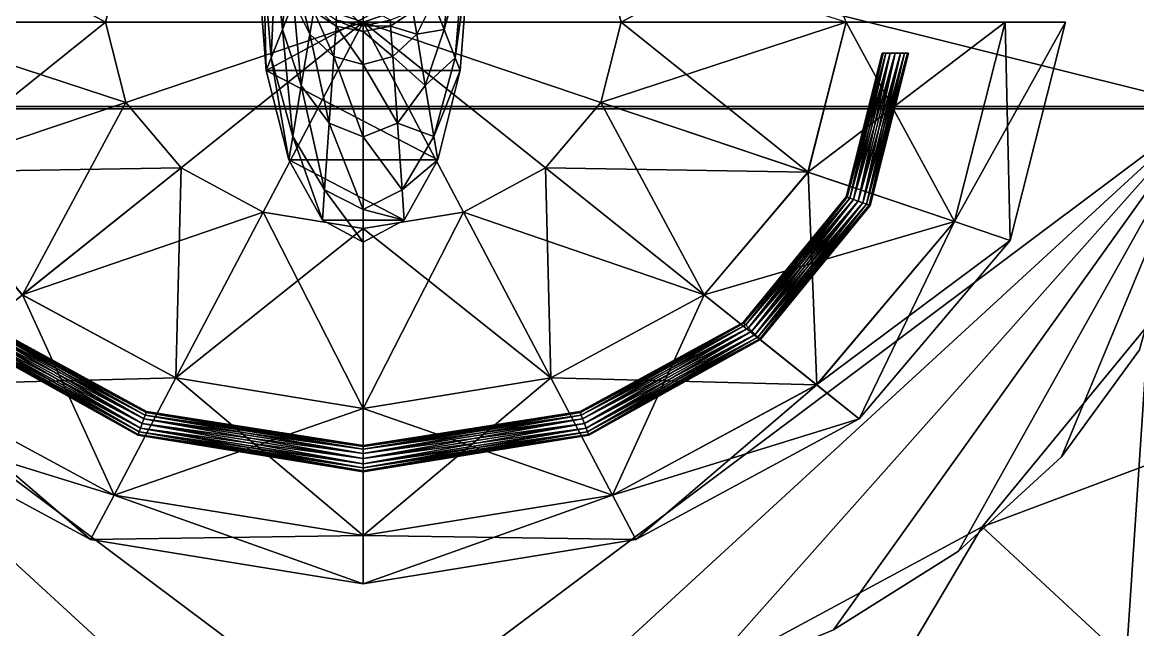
# Model space of a CAD drawing. Header units: metres. Extents: x -1.08 to 1.08, y -0.87 to 1.76.
# Drawn here: x -0.243 to 0.551, y -0.433 to 0 of the extents above; entities that cross this region are included whole.
import ezdxf

# ---------------------------------------------------------------- set-up
doc = ezdxf.new("R2010")
doc.units = ezdxf.units.M

msp = doc.modelspace()

# ---------------------------------------------------------------- linework, layer by layer
at = {"layer": 'Banana 1'}
for points in [[(-0.06908, -0.03432, -0.1973), (-0.07109, 0.04333, -0.21019), (-0.075, 0.04333, -0.1973)], [(-0.06908, -0.03432, -0.1973), (-0.075, 0.04333, -0.1973), (0.075, 0.04333, -0.1973)], [(-0.06908, -0.03432, -0.1973), (-0.06548, -0.02522, -0.21019), (-0.07109, 0.04333, -0.21019)], [(-0.06548, -0.02522, -0.21019), (-0.0625, 0.04333, -0.24417), (-0.07109, 0.04333, -0.21019)], [(0.075, 0.04333, -0.1973), (0.06908, -0.03432, -0.1973), (-0.06908, -0.03432, -0.1973)], [(-0.06548, -0.02522, -0.21019), (-0.05757, -0.0052, -0.24417), (-0.0625, 0.04333, -0.24417)], [(-0.05757, -0.0052, -0.24417), (-0.05391, 0.04333, -0.29222), (-0.0625, 0.04333, -0.24417)], [(-0.05757, -0.0052, -0.24417), (-0.04965, 0.01482, -0.29222), (-0.05391, 0.04333, -0.29222)], [(0.0625, 0.04333, -0.24417), (0.04965, 0.01482, -0.29222), (0.05757, -0.0052, -0.24417)], [(0.07109, 0.04333, -0.21019), (0.05757, -0.0052, -0.24417), (0.06548, -0.02522, -0.21019)], [(0.07109, 0.04333, -0.21019), (0.0625, 0.04333, -0.24417), (0.05757, -0.0052, -0.24417)], [(0.075, 0.04333, -0.1973), (0.06548, -0.02522, -0.21019), (0.06908, -0.03432, -0.1973)], [(0.075, 0.04333, -0.1973), (0.07109, 0.04333, -0.21019), (0.06548, -0.02522, -0.21019)], [(-0.03807, -0.00853, -0.29222), (-0.04605, 0.02392, -0.3473), (-0.04965, 0.01482, -0.29222)], [(-0.03807, -0.00853, -0.29222), (-0.03531, 0.00802, -0.3473), (-0.04605, 0.02392, -0.3473)], [(-0.04414, -0.04495, -0.24417), (-0.04965, 0.01482, -0.29222), (-0.05757, -0.0052, -0.24417)], [(-0.04414, -0.04495, -0.24417), (-0.03807, -0.00853, -0.29222), (-0.04965, 0.01482, -0.29222)], [(-0.02093, -0.02431, -0.29222), (-0.03531, 0.00802, -0.3473), (-0.03807, -0.00853, -0.29222)], [(-0.01941, -0.00272, -0.3473), (-0.03531, 0.01192, -0.38884), (-0.03531, 0.00802, -0.3473)], [(-0.01941, -0.00272, -0.3473), (-0.01941, 0.00142, -0.39055), (-0.03531, 0.01192, -0.38884)], [(-0.02093, -0.02431, -0.29222), (-0.01941, -0.00272, -0.3473), (-0.03531, 0.00802, -0.3473)], [(0, -0.00243, -0.39118), (-0.01941, 0.01571, -0.43446), (-0.01941, 0.00142, -0.39055)], [(0, -0.00243, -0.39118), (0, 0.0121, -0.43587), (-0.01941, 0.01571, -0.43446)], [(0.01941, 0.00142, -0.39055), (0, 0.0121, -0.43587), (0, -0.00243, -0.39118)], [(0.03807, -0.00853, -0.29222), (0.03531, 0.00802, -0.3473), (0.01941, -0.00272, -0.3473)], [(0.03531, 0.00802, -0.3473), (0.01941, 0.00142, -0.39055), (0.01941, -0.00272, -0.3473)], [(0.04965, 0.01482, -0.29222), (0.03531, 0.00802, -0.3473), (0.03807, -0.00853, -0.29222)], [(0.05757, -0.0052, -0.24417), (0.04965, 0.01482, -0.29222), (0.03807, -0.00853, -0.29222)], [(0, -0.00667, -0.3473), (-0.01941, 0.00142, -0.39055), (-0.01941, -0.00272, -0.3473)], [(0, -0.00667, -0.3473), (0, -0.00243, -0.39118), (-0.01941, 0.00142, -0.39055)], [(0.01941, -0.00272, -0.3473), (0.01941, 0.00142, -0.39055), (0, -0.00243, -0.39118)], [(-0.05021, -0.08136, -0.21019), (-0.05757, -0.0052, -0.24417), (-0.06548, -0.02522, -0.21019)], [(-0.05021, -0.08136, -0.21019), (-0.04414, -0.04495, -0.24417), (-0.05757, -0.0052, -0.24417)], [(0, -0.0301, -0.29222), (-0.01941, -0.00272, -0.3473), (-0.02093, -0.02431, -0.29222)], [(0, -0.0301, -0.29222), (0, -0.00667, -0.3473), (-0.01941, -0.00272, -0.3473)], [(0.01941, -0.00272, -0.3473), (0, -0.00243, -0.39118), (0, -0.00667, -0.3473)], [(0.02093, -0.02431, -0.29222), (0.01941, -0.00272, -0.3473), (0, -0.00667, -0.3473)], [(0.02093, -0.02431, -0.29222), (0, -0.00667, -0.3473), (0, -0.0301, -0.29222)], [(0.03807, -0.00853, -0.29222), (0.01941, -0.00272, -0.3473), (0.02093, -0.02431, -0.29222)], [(0.05757, -0.0052, -0.24417), (0.03807, -0.00853, -0.29222), (0.04414, -0.04495, -0.24417)], [(0.06548, -0.02522, -0.21019), (0.05757, -0.0052, -0.24417), (0.04414, -0.04495, -0.24417)], [(-0.02427, -0.0718, -0.24417), (-0.03807, -0.00853, -0.29222), (-0.04414, -0.04495, -0.24417)], [(-0.02427, -0.0718, -0.24417), (-0.02093, -0.02431, -0.29222), (-0.03807, -0.00853, -0.29222)], [(0.04414, -0.04495, -0.24417), (0.03807, -0.00853, -0.29222), (0.02093, -0.02431, -0.29222)], [(-0.05297, -0.09792, -0.1973), (-0.06548, -0.02522, -0.21019), (-0.06908, -0.03432, -0.1973)], [(-0.05297, -0.09792, -0.1973), (-0.05021, -0.08136, -0.21019), (-0.06548, -0.02522, -0.21019)], [(0, -0.08167, -0.24417), (-0.02093, -0.02431, -0.29222), (-0.02427, -0.0718, -0.24417)], [(0, -0.08167, -0.24417), (0, -0.0301, -0.29222), (-0.02093, -0.02431, -0.29222)], [(0.02427, -0.0718, -0.24417), (0.02093, -0.02431, -0.29222), (0, -0.0301, -0.29222)], [(0.02427, -0.0718, -0.24417), (0, -0.0301, -0.29222), (0, -0.08167, -0.24417)], [(0.04414, -0.04495, -0.24417), (0.02093, -0.02431, -0.29222), (0.02427, -0.0718, -0.24417)], [(0.06548, -0.02522, -0.21019), (0.04414, -0.04495, -0.24417), (0.05021, -0.08136, -0.21019)], [(0.06908, -0.03432, -0.1973), (0.06548, -0.02522, -0.21019), (0.05021, -0.08136, -0.21019)], [(0.06908, -0.03432, -0.1973), (0.05297, -0.09792, -0.1973), (-0.06908, -0.03432, -0.1973)], [(-0.05297, -0.09792, -0.1973), (-0.06908, -0.03432, -0.1973), (0.05297, -0.09792, -0.1973)], [(0.06908, -0.03432, -0.1973), (0.05021, -0.08136, -0.21019), (0.05297, -0.09792, -0.1973)], [(-0.0276, -0.1193, -0.21019), (-0.04414, -0.04495, -0.24417), (-0.05021, -0.08136, -0.21019)], [(-0.0276, -0.1193, -0.21019), (-0.02427, -0.0718, -0.24417), (-0.04414, -0.04495, -0.24417)], [(0.05021, -0.08136, -0.21019), (0.04414, -0.04495, -0.24417), (0.02427, -0.0718, -0.24417)], [(0, -0.13323, -0.21019), (-0.02427, -0.0718, -0.24417), (-0.0276, -0.1193, -0.21019)], [(0, -0.13323, -0.21019), (0, -0.08167, -0.24417), (-0.02427, -0.0718, -0.24417)], [(0.0276, -0.1193, -0.21019), (0.02427, -0.0718, -0.24417), (0, -0.08167, -0.24417)], [(0.05021, -0.08136, -0.21019), (0.02427, -0.0718, -0.24417), (0.0276, -0.1193, -0.21019)], [(-0.02912, -0.14089, -0.1973), (-0.05021, -0.08136, -0.21019), (-0.05297, -0.09792, -0.1973)], [(-0.02912, -0.14089, -0.1973), (-0.0276, -0.1193, -0.21019), (-0.05021, -0.08136, -0.21019)], [(0.0276, -0.1193, -0.21019), (0, -0.08167, -0.24417), (0, -0.13323, -0.21019)], [(0.05297, -0.09792, -0.1973), (0.05021, -0.08136, -0.21019), (0.0276, -0.1193, -0.21019)], [(0.05297, -0.09792, -0.1973), (0.02912, -0.14089, -0.1973), (-0.05297, -0.09792, -0.1973)], [(-0.05297, -0.09792, -0.1973), (0.02912, -0.14089, -0.1973), (-0.02912, -0.14089, -0.1973)], [(0.05297, -0.09792, -0.1973), (0.0276, -0.1193, -0.21019), (0.02912, -0.14089, -0.1973)], [(0, -0.15667, -0.1973), (-0.0276, -0.1193, -0.21019), (-0.02912, -0.14089, -0.1973)], [(0, -0.15667, -0.1973), (0, -0.13323, -0.21019), (-0.0276, -0.1193, -0.21019)], [(0.02912, -0.14089, -0.1973), (0.0276, -0.1193, -0.21019), (0, -0.13323, -0.21019)], [(0.02912, -0.14089, -0.1973), (0, -0.13323, -0.21019), (0, -0.15667, -0.1973)], [(-0.02912, -0.14089, -0.1973), (0.02912, -0.14089, -0.1973), (0, -0.15667, -0.1973)]]:
    msp.add_3dface(points, dxfattribs=at)
at = {"layer": 'Body'}
for points in [[(0.54312, -0.45428, -0.19211), (0.55898, -0.21523, -0.2), (0.44063, -0.35937, -0.2)], [(0.44063, -0.35937, 0), (0.55898, -0.21523, 0), (0.69828, -0.26285, -0.00789)], [(0.44063, -0.35937, -0.05234), (0.55898, -0.21523, 0), (0.44063, -0.35937, 0)], [(0.44063, -0.35937, -0.05234), (0.55898, -0.21523, -0.05234), (0.55898, -0.21523, 0)], [(0.44063, -0.35937, -0.1), (0.55898, -0.21523, -0.05234), (0.44063, -0.35937, -0.05234)], [(0.44063, -0.35937, -0.1), (0.55898, -0.21523, -0.1), (0.55898, -0.21523, -0.05234)], [(0.44063, -0.35937, -0.14766), (0.55898, -0.21523, -0.1), (0.44063, -0.35937, -0.1)], [(0.44063, -0.35937, -0.14766), (0.55898, -0.21523, -0.14766), (0.55898, -0.21523, -0.1)], [(0.44063, -0.35937, -0.2), (0.55898, -0.21523, -0.14766), (0.44063, -0.35937, -0.14766)], [(0.44063, -0.35937, -0.2), (0.55898, -0.21523, -0.2), (0.55898, -0.21523, -0.14766)], [(0.54312, -0.45428, -0.19211), (0.69828, -0.26285, -0.19211), (0.55898, -0.21523, -0.2)], [(0.44063, -0.35937, 0), (0.69828, -0.26285, -0.00789), (0.54312, -0.45428, -0.00789)], [(0.62047, -0.53248, -0.17063), (0.69828, -0.26285, -0.19211), (0.54312, -0.45428, -0.19211)], [(0.54312, -0.45428, -0.00789), (0.69828, -0.26285, -0.00789), (0.80494, -0.30238, -0.02938)], [(0.54312, -0.45428, -0.00789), (0.80494, -0.30238, -0.02938), (0.62047, -0.53248, -0.02938)], [(0.3028, -0.59247, -0.19211), (0.44063, -0.35937, -0.2), (0.25195, -0.46133, -0.2)], [(0.25195, -0.46133, 0), (0.44063, -0.35937, 0), (0.54312, -0.45428, -0.00789)], [(0.25195, -0.46133, -0.05234), (0.44063, -0.35937, 0), (0.25195, -0.46133, 0)], [(0.25195, -0.46133, -0.05234), (0.44063, -0.35937, -0.05234), (0.44063, -0.35937, 0)], [(0.25195, -0.46133, -0.1), (0.44063, -0.35937, -0.05234), (0.25195, -0.46133, -0.05234)], [(0.25195, -0.46133, -0.1), (0.44063, -0.35937, -0.1), (0.44063, -0.35937, -0.05234)], [(0.25195, -0.46133, -0.14766), (0.44063, -0.35937, -0.1), (0.25195, -0.46133, -0.1)], [(0.25195, -0.46133, -0.14766), (0.44063, -0.35937, -0.14766), (0.44063, -0.35937, -0.1)], [(0.25195, -0.46133, -0.2), (0.44063, -0.35937, -0.14766), (0.25195, -0.46133, -0.14766)], [(0.25195, -0.46133, -0.2), (0.44063, -0.35937, -0.2), (0.44063, -0.35937, -0.14766)], [(0.3028, -0.59247, -0.19211), (0.54312, -0.45428, -0.19211), (0.44063, -0.35937, -0.2)]]:
    msp.add_3dface(points, dxfattribs=at)
at = {"layer": 'Cube'}
for points in [[(-0.6, 0.24, 0), (0.6, -0.06, 0), (-0.6, -0.06, 0)], [(-0.6, 0.24, 0), (0.6, 0.24, 0), (0.6, -0.06, 0)], [(-0.6, -0.06, -0.2), (0.6, 0.24, -0.2), (-0.6, 0.24, -0.2)], [(-0.6, -0.06, -0.2), (0.6, -0.06, -0.2), (0.6, 0.24, -0.2)], [(-0.6, -0.06, -0.2), (0.6, -0.06, 0), (0.6, -0.06, -0.2)], [(-0.6, -0.06, -0.2), (-0.6, -0.06, 0), (0.6, -0.06, 0)]]:
    msp.add_3dface(points, dxfattribs=at)
at = {"layer": 'Cylinder'}
for points in [[(0.6, -0.06175, -0.2), (-0.6, -0.06175, 0), (-0.6, -0.06175, -0.2)], [(0.6, -0.06175, -0.2), (0.6, -0.06175), (-0.6, -0.06175, 0)], [(-0.23297, -0.47519, -0.2), (-0.6, -0.06175, -0.2), (-0.33486, -0.43265, -0.2)], [(-0.23297, -0.47519, -0.2), (-0.12053, -0.50226, -0.2), (-0.6, -0.06175, -0.2)], [(-0.12053, -0.50226, -0.2), (0, -0.51175, -0.2), (-0.6, -0.06175, -0.2)], [(-0.6, -0.06175, -0.2), (0, -0.51175, -0.2), (0.6, -0.06175, -0.2)], [(-0.12053, -0.50226, 0), (-0.6, -0.06175, 0), (0, -0.51175, 0)], [(-0.23297, -0.47519, 0), (-0.33486, -0.43265, 0), (-0.6, -0.06175, 0)], [(-0.6, -0.06175, 0), (-0.12053, -0.50226, 0), (-0.23297, -0.47519, 0)], [(0.6, -0.06175), (0, -0.51175, 0), (-0.6, -0.06175, 0)], [(0.12053, -0.50226, -0.2), (0.6, -0.06175, -0.2), (0, -0.51175, -0.2)], [(0.12053, -0.50226, 0), (0, -0.51175, 0), (0.6, -0.06175)], [(0.6, -0.06175, -0.2), (0.12053, -0.50226, -0.2), (0.23297, -0.47519, -0.2)], [(0.23297, -0.47519, 0), (0.12053, -0.50226, 0), (0.6, -0.06175)], [(0.23297, -0.47519, -0.2), (0.33486, -0.43265, -0.2), (0.6, -0.06175, -0.2)], [(0.23297, -0.47519, 0), (0.6, -0.06175), (0.33486, -0.43265, 0)], [(0.42375, -0.37675, -0.2), (0.6, -0.06175, -0.2), (0.33486, -0.43265, -0.2)], [(0.33486, -0.43265, 0), (0.6, -0.06175), (0.42375, -0.37675, 0)], [(0.6, -0.06175, -0.2), (0.42375, -0.37675, -0.2), (0.49717, -0.30961, -0.2)], [(0.49717, -0.30961, 0), (0.42375, -0.37675, 0), (0.6, -0.06175)], [(0.6, -0.06175, -0.2), (0.49717, -0.30961, -0.2), (0.55266, -0.23332, -0.2)], [(0.6, -0.06175), (0.55266, -0.23332, 0), (0.49717, -0.30961, 0)], [(0.49717, -0.30961, -0.2), (0.55266, -0.23332, 0), (0.55266, -0.23332, -0.2)], [(0.49717, -0.30961, -0.2), (0.49717, -0.30961, 0), (0.55266, -0.23332, 0)], [(0.42375, -0.37675, -0.2), (0.49717, -0.30961, 0), (0.49717, -0.30961, -0.2)], [(0.42375, -0.37675, -0.2), (0.42375, -0.37675, 0), (0.49717, -0.30961, 0)], [(0.33486, -0.43265, -0.2), (0.42375, -0.37675, 0), (0.42375, -0.37675, -0.2)], [(0.33486, -0.43265, -0.2), (0.33486, -0.43265, 0), (0.42375, -0.37675, 0)], [(0.23297, -0.47519, -0.2), (0.33486, -0.43265, 0), (0.33486, -0.43265, -0.2)], [(0.23297, -0.47519, -0.2), (0.23297, -0.47519, 0), (0.33486, -0.43265, 0)]]:
    msp.add_3dface(points, dxfattribs=at)
at = {"layer": 'Top section'}
for points in [[(-0.18359, 0, 0.04658), (-0.34375, 0, 0.03672), (-0.31663, 0.07227, 0.03672)], [(-0.34372, 0, -0.03672), (-0.16908, 0.0578, -0.04658), (-0.3166, 0.07225, -0.03672)], [(-0.18359, 0, 0.04658), (-0.31663, 0.07227, 0.03672), (-0.16911, 0.05781, 0.04658)], [(0.3166, 0.07225, -0.03672), (0.16908, 0.0578, -0.04658), (0.18356, 0, -0.04658)], [(0.3166, 0.07225, -0.03672), (0.18356, 0, -0.04658), (0.34372, 0, -0.03672)], [(-0.34372, 0, -0.03672), (-0.18356, 0, -0.04658), (-0.16908, 0.0578, -0.04658)], [(0, 0, 0.05), (-0.18359, 0, 0.04658), (-0.16911, 0.05781, 0.04658)], [(-0.18356, 0, -0.04658), (0, 0, -0.05), (-0.16908, 0.0578, -0.04658)], [(0, 0, 0.05), (-0.16911, 0.05781, 0.04658), (0, 0, 0.05)], [(0, 0, 0.05), (0.16911, 0.05781, 0.04658), (0.1836, 0, 0.04658)], [(0.16908, 0.0578, -0.04658), (0, 0, -0.05), (0.18356, 0, -0.04658)], [(0.16908, 0.0578, -0.04658), (0, 0, -0.05), (0, 0, -0.05)], [(0.16911, 0.05781, 0.04658), (0.34375, 0, 0.03672), (0.1836, 0, 0.04658)], [(0, 0, 0.05), (-0.18359, 0, 0.04658), (0, 0, 0.05)], [(-0.18356, 0, -0.04658), (0, 0, -0.05), (0, 0, -0.05)], [(-0.16908, -0.05702, -0.04658), (0, 0, -0.05), (-0.18356, 0, -0.04658)], [(-0.16908, -0.05702, -0.04658), (0, 0, -0.05), (0, 0, -0.05)], [(0, 0, 0.05), (0.16911, -0.05703, 0.04658), (0, 0, 0.05)], [(0, 0, 0.05), (0.1836, 0, 0.04658), (0.16911, -0.05703, 0.04658)], [(0, 0, 0.05), (0.1836, 0, 0.04658), (0, 0, 0.05)], [(0.18356, 0, -0.04658), (0, 0, -0.05), (0.16908, -0.05702, -0.04658)], [(0.18356, 0, -0.04658), (0, 0, -0.05), (0, 0, -0.05)], [(0.34372, 0, -0.03672), (0.16908, -0.05702, -0.04658), (0.3166, -0.10677, -0.03672)], [(0.34372, 0, -0.03672), (0.18356, 0, -0.04658), (0.16908, -0.05702, -0.04658)], [(0.1836, 0, 0.04658), (0.31663, -0.10678, 0.03672), (0.16911, -0.05703, 0.04658)], [(0.1836, 0, 0.04658), (0.34375, 0, 0.03672), (0.31663, -0.10678, 0.03672)], [(0.45702, 0, -0.021), (0.3166, -0.10677, -0.03672), (0.42096, -0.14196, -0.021)], [(0.45702, 0, -0.021), (0.34372, 0, -0.03672), (0.3166, -0.10677, -0.03672)], [(0.34375, 0, 0.03672), (0.42097, -0.14197, 0.021), (0.31663, -0.10678, 0.03672)], [(0.34375, 0, 0.03672), (0.45703, 0, 0.021), (0.42097, -0.14197, 0.021)], [(0.5, 0), (0.42096, -0.14196, -0.021), (0.46055, -0.15531)], [(0.5, 0), (0.45702, 0, -0.021), (0.42096, -0.14196, -0.021)], [(0.45703, 0, 0.021), (0.46055, -0.15531), (0.42097, -0.14197, 0.021)], [(0.45703, 0, 0.021), (0.5, 0), (0.46055, -0.15531)], [(-0.16911, -0.05703, 0.04658), (-0.34375, 0, 0.03672), (-0.18359, 0, 0.04658)], [(-0.16911, -0.05703, 0.04658), (-0.31663, -0.10678, 0.03672), (-0.34375, 0, 0.03672)], [(-0.3166, -0.10677, -0.03672), (-0.18356, 0, -0.04658), (-0.34372, 0, -0.03672)], [(-0.3166, -0.10677, -0.03672), (-0.16908, -0.05702, -0.04658), (-0.18356, 0, -0.04658)], [(0, 0, 0.05), (-0.16911, -0.05703, 0.04658), (-0.18359, 0, 0.04658)], [(0, 0, 0.05), (-0.16911, -0.05703, 0.04658), (0, 0, 0.05)], [(0, 0, 0.05), (-0.12966, -0.10373, 0.04658), (-0.16911, -0.05703, 0.04658)], [(-0.12964, -0.10371, -0.04658), (0, 0, -0.05), (-0.16908, -0.05702, -0.04658)], [(0, 0, 0.05), (-0.12966, -0.10373, 0.04658), (0, 0, 0.05)], [(0, 0, 0.05), (-0.07129, -0.13529, 0.04658), (-0.12966, -0.10373, 0.04658)], [(-0.12964, -0.10371, -0.04658), (0, 0, -0.05), (0, 0, -0.05)], [(-0.07127, -0.13526, -0.04658), (0, 0, -0.05), (-0.12964, -0.10371, -0.04658)], [(0, 0, 0.05), (-0.07129, -0.13529, 0.04658), (0, 0, 0.05)], [(0, 0, 0.05), (0, -0.14688, 0.04658), (-0.07129, -0.13529, 0.04658)], [(-0.07127, -0.13526, -0.04658), (0, 0, -0.05), (0, 0, -0.05)], [(0, -0.14685, -0.04658), (0, 0, -0.05), (-0.07127, -0.13526, -0.04658)], [(0, 0, 0.05), (0, -0.14688, 0.04658), (0, 0, 0.05)], [(0, 0, 0.05), (0.07129, -0.13529, 0.04658), (0, -0.14688, 0.04658)], [(0, 0, 0.05), (0.07129, -0.13529, 0.04658), (0, 0, 0.05)], [(0, 0, 0.05), (0.12966, -0.10373, 0.04658), (0.07129, -0.13529, 0.04658)], [(0, 0, 0.05), (0.12966, -0.10373, 0.04658), (0, 0, 0.05)], [(0, 0, 0.05), (0.16911, -0.05703, 0.04658), (0.12966, -0.10373, 0.04658)], [(0, -0.14685, -0.04658), (0, 0, -0.05), (0, 0, -0.05)], [(0.07128, -0.13526, -0.04658), (0, 0, -0.05), (0, -0.14685, -0.04658)], [(0.07128, -0.13526, -0.04658), (0, 0, -0.05), (0, 0, -0.05)], [(0.12964, -0.10371, -0.04658), (0, 0, -0.05), (0.07128, -0.13526, -0.04658)], [(0.12964, -0.10371, -0.04658), (0, 0, -0.05), (0, 0, -0.05)], [(0.16908, -0.05702, -0.04658), (0, 0, -0.05), (0.12964, -0.10371, -0.04658)], [(0.16908, -0.05702, -0.04658), (0, 0, -0.05), (0, 0, -0.05)], [(-0.12966, -0.10373, 0.04658), (-0.31663, -0.10678, 0.03672), (-0.16911, -0.05703, 0.04658)], [(-0.24275, -0.1942, -0.03672), (-0.16908, -0.05702, -0.04658), (-0.3166, -0.10677, -0.03672)], [(-0.24275, -0.1942, -0.03672), (-0.12964, -0.10371, -0.04658), (-0.16908, -0.05702, -0.04658)], [(0.3166, -0.10677, -0.03672), (0.16908, -0.05702, -0.04658), (0.12964, -0.10371, -0.04658)], [(0.16911, -0.05703, 0.04658), (0.24278, -0.19422, 0.03672), (0.12966, -0.10373, 0.04658)], [(0.16911, -0.05703, 0.04658), (0.31663, -0.10678, 0.03672), (0.24278, -0.19422, 0.03672)], [(-0.32277, -0.25822, -0.021), (-0.24275, -0.1942, -0.03672), (-0.3166, -0.10677, -0.03672)], [(-0.12966, -0.10373, 0.04658), (-0.24277, -0.19422, 0.03672), (-0.31663, -0.10678, 0.03672)], [(-0.07129, -0.13529, 0.04658), (-0.24277, -0.19422, 0.03672), (-0.12966, -0.10373, 0.04658)], [(-0.13346, -0.25328, -0.03672), (-0.12964, -0.10371, -0.04658), (-0.24275, -0.1942, -0.03672)], [(-0.13346, -0.25328, -0.03672), (-0.07127, -0.13526, -0.04658), (-0.12964, -0.10371, -0.04658)], [(0.24276, -0.1942, -0.03672), (0.12964, -0.10371, -0.04658), (0.07128, -0.13526, -0.04658)], [(0.12966, -0.10373, 0.04658), (0.13347, -0.2533, 0.03672), (0.07129, -0.13529, 0.04658)], [(0.3166, -0.10677, -0.03672), (0.12964, -0.10371, -0.04658), (0.24276, -0.1942, -0.03672)], [(0.12966, -0.10373, 0.04658), (0.24278, -0.19422, 0.03672), (0.13347, -0.2533, 0.03672)], [(0.42096, -0.14196, -0.021), (0.3166, -0.10677, -0.03672), (0.24276, -0.1942, -0.03672)], [(0.31663, -0.10678, 0.03672), (0.32278, -0.25822, 0.021), (0.24278, -0.19422, 0.03672)], [(0.31663, -0.10678, 0.03672), (0.42097, -0.14197, 0.021), (0.32278, -0.25822, 0.021)], [(-0.07129, -0.13529, 0.04658), (-0.13347, -0.2533, 0.03672), (-0.24277, -0.19422, 0.03672)], [(0, -0.14688, 0.04658), (-0.13347, -0.2533, 0.03672), (-0.07129, -0.13529, 0.04658)], [(0, -0.27498, -0.03672), (-0.07127, -0.13526, -0.04658), (-0.13346, -0.25328, -0.03672)], [(0, -0.27498, -0.03672), (0, -0.14685, -0.04658), (-0.07127, -0.13526, -0.04658)], [(0.13346, -0.25328, -0.03672), (0.07128, -0.13526, -0.04658), (0, -0.14685, -0.04658)], [(0.07129, -0.13529, 0.04658), (0, -0.275, 0.03672), (0, -0.14688, 0.04658)], [(0.07129, -0.13529, 0.04658), (0.13347, -0.2533, 0.03672), (0, -0.275, 0.03672)], [(0.24276, -0.1942, -0.03672), (0.07128, -0.13526, -0.04658), (0.13346, -0.25328, -0.03672)], [(0.42096, -0.14196, -0.021), (0.24276, -0.1942, -0.03672), (0.32277, -0.25822, -0.021)], [(0.46055, -0.15531), (0.42096, -0.14196, -0.021), (0.32277, -0.25822, -0.021)], [(0.42097, -0.14197, 0.021), (0.35313, -0.2825), (0.32278, -0.25822, 0.021)], [(0.42097, -0.14197, 0.021), (0.46055, -0.15531), (0.35313, -0.2825)], [(0, -0.14688, 0.04658), (0, -0.275, 0.03672), (-0.13347, -0.2533, 0.03672)], [(0.13346, -0.25328, -0.03672), (0, -0.14685, -0.04658), (0, -0.27498, -0.03672)], [(0.46055, -0.15531), (0.32277, -0.25822, -0.021), (0.35313, -0.2825)], [(-0.13347, -0.2533, 0.03672), (-0.32278, -0.25822, 0.021), (-0.24277, -0.19422, 0.03672)], [(-0.17745, -0.33677, -0.021), (-0.24275, -0.1942, -0.03672), (-0.32277, -0.25822, -0.021)], [(-0.17745, -0.33677, -0.021), (-0.13346, -0.25328, -0.03672), (-0.24275, -0.1942, -0.03672)], [(0.32277, -0.25822, -0.021), (0.24276, -0.1942, -0.03672), (0.13346, -0.25328, -0.03672)], [(0.24278, -0.19422, 0.03672), (0.17746, -0.33678, 0.021), (0.13347, -0.2533, 0.03672)], [(0.24278, -0.19422, 0.03672), (0.32278, -0.25822, 0.021), (0.17746, -0.33678, 0.021)], [(-0.13347, -0.2533, 0.03672), (-0.17746, -0.33678, 0.021), (-0.32278, -0.25822, 0.021)], [(0, -0.275, 0.03672), (-0.17746, -0.33678, 0.021), (-0.13347, -0.2533, 0.03672)], [(0, -0.36562, -0.021), (-0.13346, -0.25328, -0.03672), (-0.17745, -0.33677, -0.021)], [(0, -0.36562, -0.021), (0, -0.27498, -0.03672), (-0.13346, -0.25328, -0.03672)], [(0.17745, -0.33677, -0.021), (0.13346, -0.25328, -0.03672), (0, -0.27498, -0.03672)], [(0.13347, -0.2533, 0.03672), (0, -0.36563, 0.021), (0, -0.275, 0.03672)], [(0.13347, -0.2533, 0.03672), (0.17746, -0.33678, 0.021), (0, -0.36563, 0.021)], [(0.32277, -0.25822, -0.021), (0.13346, -0.25328, -0.03672), (0.17745, -0.33677, -0.021)], [(-0.17746, -0.33678, 0.021), (-0.35313, -0.2825), (-0.32278, -0.25822, 0.021)], [(-0.19414, -0.36844), (-0.32277, -0.25822, -0.021), (-0.35313, -0.2825)], [(-0.19414, -0.36844), (-0.17745, -0.33677, -0.021), (-0.32277, -0.25822, -0.021)], [(0.35313, -0.2825), (0.32277, -0.25822, -0.021), (0.17745, -0.33677, -0.021)], [(0.32278, -0.25822, 0.021), (0.19414, -0.36844), (0.17746, -0.33678, 0.021)], [(0.32278, -0.25822, 0.021), (0.35313, -0.2825), (0.19414, -0.36844)], [(0, -0.275, 0.03672), (0, -0.36563, 0.021), (-0.17746, -0.33678, 0.021)], [(0.17745, -0.33677, -0.021), (0, -0.27498, -0.03672), (0, -0.36562, -0.021)], [(-0.17746, -0.33678, 0.021), (-0.19414, -0.36844), (-0.35313, -0.2825)], [(0.35313, -0.2825), (0.17745, -0.33677, -0.021), (0.19414, -0.36844)], [(0, -0.4), (-0.17745, -0.33677, -0.021), (-0.19414, -0.36844)], [(0, -0.36563, 0.021), (-0.19414, -0.36844), (-0.17746, -0.33678, 0.021)], [(0, -0.4), (0, -0.36562, -0.021), (-0.17745, -0.33677, -0.021)], [(0.19414, -0.36844), (0.17745, -0.33677, -0.021), (0, -0.36562, -0.021)], [(0.17746, -0.33678, 0.021), (0, -0.4), (0, -0.36563, 0.021)], [(0.17746, -0.33678, 0.021), (0.19414, -0.36844), (0, -0.4)], [(0, -0.36563, 0.021), (0, -0.4), (-0.19414, -0.36844)], [(0.19414, -0.36844), (0, -0.36562, -0.021), (0, -0.4)]]:
    msp.add_3dface(points, dxfattribs=at)
at = {"layer": 'Windows 1'}
for points in [[(0.34385, -0.12424, 0.032), (0.37012, -0.022, 0.03321), (0.34451, -0.12449, 0.03321)], [(0.34385, -0.12424, 0.032), (0.36938, -0.022, 0.032), (0.37012, -0.022, 0.03321)], [(0.34451, -0.12449, 0.03079), (0.36938, -0.022, 0.032), (0.34385, -0.12424, 0.032)], [(0.34451, -0.12449, 0.03321), (0.37213, -0.022, 0.03421), (0.34633, -0.12516, 0.03421)], [(0.34451, -0.12449, 0.03321), (0.37012, -0.022, 0.03321), (0.37213, -0.022, 0.03421)], [(0.34451, -0.12449, 0.03079), (0.37012, -0.022, 0.03079), (0.36938, -0.022, 0.032)], [(0.34633, -0.12516, 0.02979), (0.37012, -0.022, 0.03079), (0.34451, -0.12449, 0.03079)], [(0.34633, -0.12516, 0.03421), (0.37511, -0.022, 0.03488), (0.34902, -0.12614, 0.03488)], [(0.34633, -0.12516, 0.03421), (0.37213, -0.022, 0.03421), (0.37511, -0.022, 0.03488)], [(0.34633, -0.12516, 0.02979), (0.37213, -0.022, 0.02979), (0.37012, -0.022, 0.03079)], [(0.34902, -0.12614, 0.02912), (0.37213, -0.022, 0.02979), (0.34633, -0.12516, 0.02979)], [(0.34902, -0.12614, 0.03488), (0.37875, -0.022, 0.03512), (0.3523, -0.12735, 0.03512)], [(0.34902, -0.12614, 0.03488), (0.37511, -0.022, 0.03488), (0.37875, -0.022, 0.03512)], [(0.34902, -0.12614, 0.02912), (0.37511, -0.022, 0.02912), (0.37213, -0.022, 0.02979)], [(0.3523, -0.12735, 0.02887), (0.37511, -0.022, 0.02912), (0.34902, -0.12614, 0.02912)], [(0.35559, -0.12855, 0.02912), (0.37875, -0.022, 0.02887), (0.3523, -0.12735, 0.02887)], [(0.3523, -0.12735, 0.03512), (0.38239, -0.022, 0.03488), (0.35559, -0.12855, 0.03488)], [(0.3523, -0.12735, 0.03512), (0.37875, -0.022, 0.03512), (0.38239, -0.022, 0.03488)], [(0.3523, -0.12735, 0.02887), (0.37875, -0.022, 0.02887), (0.37511, -0.022, 0.02912)], [(0.35559, -0.12855, 0.02912), (0.38239, -0.022, 0.02912), (0.37875, -0.022, 0.02887)], [(0.35828, -0.12954, 0.02979), (0.38239, -0.022, 0.02912), (0.35559, -0.12855, 0.02912)], [(0.35559, -0.12855, 0.03488), (0.38537, -0.022, 0.03421), (0.35828, -0.12954, 0.03421)], [(0.35559, -0.12855, 0.03488), (0.38239, -0.022, 0.03488), (0.38537, -0.022, 0.03421)], [(0.35828, -0.12954, 0.02979), (0.38537, -0.022, 0.02979), (0.38239, -0.022, 0.02912)], [(0.36009, -0.1302, 0.03079), (0.38537, -0.022, 0.02979), (0.35828, -0.12954, 0.02979)], [(0.35828, -0.12954, 0.03421), (0.38739, -0.022, 0.03321), (0.36009, -0.1302, 0.03321)], [(0.35828, -0.12954, 0.03421), (0.38537, -0.022, 0.03421), (0.38739, -0.022, 0.03321)], [(0.36009, -0.1302, 0.03079), (0.38739, -0.022, 0.03079), (0.38537, -0.022, 0.02979)], [(0.36076, -0.13045, 0.032), (0.38739, -0.022, 0.03079), (0.36009, -0.1302, 0.03079)], [(0.36009, -0.1302, 0.03321), (0.38813, -0.022, 0.032), (0.36076, -0.13045, 0.032)], [(0.36009, -0.1302, 0.03321), (0.38739, -0.022, 0.03321), (0.38813, -0.022, 0.032)], [(0.36076, -0.13045, 0.032), (0.38813, -0.022, 0.032), (0.38739, -0.022, 0.03079)], [(0.37012, -0.022, 0.03079), (0.37012, -0.022, 0.03321), (0.36938, -0.022, 0.032)], [(0.37012, -0.022, 0.03321), (0.37213, -0.022, 0.02979), (0.37213, -0.022, 0.03421)], [(0.37012, -0.022, 0.03079), (0.37213, -0.022, 0.02979), (0.37012, -0.022, 0.03321)], [(0.38537, -0.022, 0.03421), (0.38239, -0.022, 0.03488), (0.37213, -0.022, 0.03421)], [(0.38537, -0.022, 0.03421), (0.37213, -0.022, 0.03421), (0.38537, -0.022, 0.02979)], [(0.37213, -0.022, 0.03421), (0.38239, -0.022, 0.03488), (0.37511, -0.022, 0.03488)], [(0.37213, -0.022, 0.03421), (0.37213, -0.022, 0.02979), (0.38537, -0.022, 0.02979)], [(0.37213, -0.022, 0.02979), (0.37511, -0.022, 0.02912), (0.38537, -0.022, 0.02979)], [(0.37511, -0.022, 0.03488), (0.38239, -0.022, 0.03488), (0.37875, -0.022, 0.03512)], [(0.37511, -0.022, 0.02912), (0.38239, -0.022, 0.02912), (0.38537, -0.022, 0.02979)], [(0.38239, -0.022, 0.02912), (0.37511, -0.022, 0.02912), (0.37875, -0.022, 0.02887)], [(0.38739, -0.022, 0.03079), (0.38739, -0.022, 0.03321), (0.38537, -0.022, 0.03421)], [(0.38739, -0.022, 0.03079), (0.38537, -0.022, 0.03421), (0.38537, -0.022, 0.02979)], [(0.38739, -0.022, 0.03321), (0.38739, -0.022, 0.03079), (0.38813, -0.022, 0.032)], [(0.27052, -0.21377, 0.032), (0.34385, -0.12424, 0.032), (0.34451, -0.12449, 0.03321)], [(0.271, -0.21425, 0.03079), (0.34385, -0.12424, 0.032), (0.27052, -0.21377, 0.032)], [(0.27052, -0.21377, 0.032), (0.34451, -0.12449, 0.03321), (0.271, -0.21425, 0.03321)], [(0.271, -0.21425, 0.03079), (0.34451, -0.12449, 0.03079), (0.34385, -0.12424, 0.032)], [(0.271, -0.21425, 0.03321), (0.34451, -0.12449, 0.03321), (0.34633, -0.12516, 0.03421)], [(0.27232, -0.21557, 0.02979), (0.34451, -0.12449, 0.03079), (0.271, -0.21425, 0.03079)], [(0.271, -0.21425, 0.03321), (0.34633, -0.12516, 0.03421), (0.27232, -0.21557, 0.03421)], [(0.27232, -0.21557, 0.02979), (0.34633, -0.12516, 0.02979), (0.34451, -0.12449, 0.03079)], [(0.27232, -0.21557, 0.03421), (0.34633, -0.12516, 0.03421), (0.34902, -0.12614, 0.03488)], [(0.27428, -0.21753, 0.02912), (0.34633, -0.12516, 0.02979), (0.27232, -0.21557, 0.02979)], [(0.27232, -0.21557, 0.03421), (0.34902, -0.12614, 0.03488), (0.27428, -0.21753, 0.03488)], [(0.27428, -0.21753, 0.02912), (0.34902, -0.12614, 0.02912), (0.34633, -0.12516, 0.02979)], [(0.27428, -0.21753, 0.03488), (0.34902, -0.12614, 0.03488), (0.3523, -0.12735, 0.03512)], [(0.27666, -0.21991, 0.02887), (0.34902, -0.12614, 0.02912), (0.27428, -0.21753, 0.02912)], [(0.27666, -0.21991, 0.02887), (0.3523, -0.12735, 0.02887), (0.34902, -0.12614, 0.02912)], [(0.27428, -0.21753, 0.03488), (0.3523, -0.12735, 0.03512), (0.27666, -0.21991, 0.03512)], [(0.27905, -0.2223, 0.02912), (0.3523, -0.12735, 0.02887), (0.27666, -0.21991, 0.02887)], [(0.27666, -0.21991, 0.03512), (0.3523, -0.12735, 0.03512), (0.35559, -0.12855, 0.03488)], [(0.27666, -0.21991, 0.03512), (0.35559, -0.12855, 0.03488), (0.27905, -0.2223, 0.03488)], [(0.27905, -0.2223, 0.02912), (0.35559, -0.12855, 0.02912), (0.3523, -0.12735, 0.02887)], [(0.281, -0.22425, 0.02979), (0.35559, -0.12855, 0.02912), (0.27905, -0.2223, 0.02912)], [(0.27905, -0.2223, 0.03488), (0.35559, -0.12855, 0.03488), (0.35828, -0.12954, 0.03421)], [(0.27905, -0.2223, 0.03488), (0.35828, -0.12954, 0.03421), (0.281, -0.22425, 0.03421)], [(0.281, -0.22425, 0.02979), (0.35828, -0.12954, 0.02979), (0.35559, -0.12855, 0.02912)], [(0.28232, -0.22557, 0.03079), (0.35828, -0.12954, 0.02979), (0.281, -0.22425, 0.02979)], [(0.281, -0.22425, 0.03421), (0.35828, -0.12954, 0.03421), (0.36009, -0.1302, 0.03321)], [(0.281, -0.22425, 0.03421), (0.36009, -0.1302, 0.03321), (0.28232, -0.22557, 0.03321)], [(0.28232, -0.22557, 0.03079), (0.36009, -0.1302, 0.03079), (0.35828, -0.12954, 0.02979)], [(0.28281, -0.22606, 0.032), (0.36009, -0.1302, 0.03079), (0.28232, -0.22557, 0.03079)], [(0.28232, -0.22557, 0.03321), (0.36009, -0.1302, 0.03321), (0.36076, -0.13045, 0.032)], [(0.28232, -0.22557, 0.03321), (0.36076, -0.13045, 0.032), (0.28281, -0.22606, 0.032)], [(0.28281, -0.22606, 0.032), (0.36076, -0.13045, 0.032), (0.36009, -0.1302, 0.03079)], [(-0.271, -0.21425, 0.03321), (-0.15519, -0.27974, 0.03421), (-0.27232, -0.21557, 0.03421)], [(-0.27232, -0.21557, 0.02979), (-0.15452, -0.27792, 0.03079), (-0.271, -0.21425, 0.03079)], [(-0.27052, -0.21377, 0.032), (-0.15452, -0.27792, 0.03321), (-0.271, -0.21425, 0.03321)], [(-0.271, -0.21425, 0.03079), (-0.15427, -0.27725, 0.032), (-0.27052, -0.21377, 0.032)], [(-0.271, -0.21425, 0.03321), (-0.15452, -0.27792, 0.03321), (-0.15519, -0.27974, 0.03421)], [(-0.271, -0.21425, 0.03079), (-0.15452, -0.27792, 0.03079), (-0.15427, -0.27725, 0.032)], [(-0.27052, -0.21377, 0.032), (-0.15427, -0.27725, 0.032), (-0.15452, -0.27792, 0.03321)], [(0.15428, -0.27725, 0.032), (0.27052, -0.21377, 0.032), (0.271, -0.21425, 0.03321)], [(0.15452, -0.27792, 0.03079), (0.27052, -0.21377, 0.032), (0.15428, -0.27725, 0.032)], [(0.15428, -0.27725, 0.032), (0.271, -0.21425, 0.03321), (0.15452, -0.27792, 0.03321)], [(0.15452, -0.27792, 0.03079), (0.271, -0.21425, 0.03079), (0.27052, -0.21377, 0.032)], [(0.15452, -0.27792, 0.03321), (0.271, -0.21425, 0.03321), (0.27232, -0.21557, 0.03421)], [(0.15519, -0.27974, 0.02979), (0.271, -0.21425, 0.03079), (0.15452, -0.27792, 0.03079)], [(0.15519, -0.27974, 0.02979), (0.27232, -0.21557, 0.02979), (0.271, -0.21425, 0.03079)], [(-0.281, -0.22425, 0.02979), (-0.15858, -0.28899, 0.02912), (-0.27905, -0.2223, 0.02912)], [(-0.27905, -0.2223, 0.03488), (-0.15957, -0.29168, 0.03421), (-0.281, -0.22425, 0.03421)], [(-0.27905, -0.2223, 0.02912), (-0.15738, -0.28571, 0.02888), (-0.27666, -0.21991, 0.02888)], [(-0.27666, -0.21991, 0.03513), (-0.15858, -0.28899, 0.03488), (-0.27905, -0.2223, 0.03488)], [(-0.27905, -0.2223, 0.02912), (-0.15858, -0.28899, 0.02912), (-0.15738, -0.28571, 0.02888)], [(-0.27905, -0.2223, 0.03488), (-0.15858, -0.28899, 0.03488), (-0.15957, -0.29168, 0.03421)], [(-0.27428, -0.21753, 0.03488), (-0.15738, -0.28571, 0.03513), (-0.27666, -0.21991, 0.03513)], [(-0.27666, -0.21991, 0.02888), (-0.15617, -0.28243, 0.02912), (-0.27428, -0.21753, 0.02912)], [(-0.27666, -0.21991, 0.03513), (-0.15738, -0.28571, 0.03513), (-0.15858, -0.28899, 0.03488)], [(-0.27666, -0.21991, 0.02888), (-0.15738, -0.28571, 0.02888), (-0.15617, -0.28243, 0.02912)], [(-0.27232, -0.21557, 0.03421), (-0.15617, -0.28243, 0.03488), (-0.27428, -0.21753, 0.03488)], [(-0.27428, -0.21753, 0.02912), (-0.15519, -0.27974, 0.02979), (-0.27232, -0.21557, 0.02979)], [(-0.27428, -0.21753, 0.03488), (-0.15617, -0.28243, 0.03488), (-0.15738, -0.28571, 0.03513)], [(-0.27428, -0.21753, 0.02912), (-0.15617, -0.28243, 0.02912), (-0.15519, -0.27974, 0.02979)], [(-0.27232, -0.21557, 0.03421), (-0.15519, -0.27974, 0.03421), (-0.15617, -0.28243, 0.03488)], [(-0.27232, -0.21557, 0.02979), (-0.15519, -0.27974, 0.02979), (-0.15452, -0.27792, 0.03079)], [(0.15452, -0.27792, 0.03321), (0.27232, -0.21557, 0.03421), (0.15519, -0.27974, 0.03421)], [(0.15519, -0.27974, 0.03421), (0.27232, -0.21557, 0.03421), (0.27428, -0.21753, 0.03488)], [(0.15617, -0.28243, 0.02912), (0.27232, -0.21557, 0.02979), (0.15519, -0.27974, 0.02979)], [(0.15519, -0.27974, 0.03421), (0.27428, -0.21753, 0.03488), (0.15617, -0.28243, 0.03488)], [(0.15617, -0.28243, 0.02912), (0.27428, -0.21753, 0.02912), (0.27232, -0.21557, 0.02979)], [(0.15617, -0.28243, 0.03488), (0.27428, -0.21753, 0.03488), (0.27666, -0.21991, 0.03512)], [(0.15738, -0.28571, 0.02887), (0.27428, -0.21753, 0.02912), (0.15617, -0.28243, 0.02912)], [(0.15617, -0.28243, 0.03488), (0.27666, -0.21991, 0.03512), (0.15738, -0.28571, 0.03512)], [(0.15738, -0.28571, 0.02887), (0.27666, -0.21991, 0.02887), (0.27428, -0.21753, 0.02912)], [(0.15858, -0.28899, 0.02912), (0.27666, -0.21991, 0.02887), (0.15738, -0.28571, 0.02887)], [(0.15738, -0.28571, 0.03512), (0.27666, -0.21991, 0.03512), (0.27905, -0.2223, 0.03488)], [(0.15738, -0.28571, 0.03512), (0.27905, -0.2223, 0.03488), (0.15858, -0.28899, 0.03488)], [(0.15858, -0.28899, 0.02912), (0.27905, -0.2223, 0.02912), (0.27666, -0.21991, 0.02887)], [(0.15957, -0.29168, 0.02979), (0.27905, -0.2223, 0.02912), (0.15858, -0.28899, 0.02912)], [(0.15858, -0.28899, 0.03488), (0.27905, -0.2223, 0.03488), (0.281, -0.22425, 0.03421)], [(0.15957, -0.29168, 0.02979), (0.281, -0.22425, 0.02979), (0.27905, -0.2223, 0.02912)], [(-0.28281, -0.22606, 0.032), (-0.16024, -0.2935, 0.03079), (-0.28232, -0.22557, 0.03079)], [(-0.28232, -0.22557, 0.03321), (-0.16048, -0.29417, 0.032), (-0.28281, -0.22606, 0.032)], [(-0.28281, -0.22606, 0.032), (-0.16048, -0.29417, 0.032), (-0.16024, -0.2935, 0.03079)], [(-0.28232, -0.22557, 0.03079), (-0.15957, -0.29168, 0.02979), (-0.281, -0.22425, 0.02979)], [(-0.281, -0.22425, 0.03421), (-0.16024, -0.2935, 0.03321), (-0.28232, -0.22557, 0.03321)], [(-0.28232, -0.22557, 0.03079), (-0.16024, -0.2935, 0.03079), (-0.15957, -0.29168, 0.02979)], [(-0.28232, -0.22557, 0.03321), (-0.16024, -0.2935, 0.03321), (-0.16048, -0.29417, 0.032)], [(-0.281, -0.22425, 0.02979), (-0.15957, -0.29168, 0.02979), (-0.15858, -0.28899, 0.02912)], [(-0.281, -0.22425, 0.03421), (-0.15957, -0.29168, 0.03421), (-0.16024, -0.2935, 0.03321)], [(0.15858, -0.28899, 0.03488), (0.281, -0.22425, 0.03421), (0.15957, -0.29168, 0.03421)], [(0.16024, -0.2935, 0.03079), (0.281, -0.22425, 0.02979), (0.15957, -0.29168, 0.02979)], [(0.15957, -0.29168, 0.03421), (0.281, -0.22425, 0.03421), (0.28232, -0.22557, 0.03321)], [(0.15957, -0.29168, 0.03421), (0.28232, -0.22557, 0.03321), (0.16024, -0.2935, 0.03321)], [(0.16024, -0.2935, 0.03079), (0.28232, -0.22557, 0.03079), (0.281, -0.22425, 0.02979)], [(0.16048, -0.29417, 0.032), (0.28232, -0.22557, 0.03079), (0.16024, -0.2935, 0.03079)], [(0.16024, -0.2935, 0.03321), (0.28232, -0.22557, 0.03321), (0.28281, -0.22606, 0.032)], [(0.16024, -0.2935, 0.03321), (0.28281, -0.22606, 0.032), (0.16048, -0.29417, 0.032)], [(0.16048, -0.29417, 0.032), (0.28281, -0.22606, 0.032), (0.28232, -0.22557, 0.03079)], [(-0.15452, -0.27792, 0.03321), (0, -0.30413, 0.03421), (-0.15519, -0.27974, 0.03421)], [(-0.15519, -0.27974, 0.02979), (0, -0.30211, 0.03079), (-0.15452, -0.27792, 0.03079)], [(-0.15427, -0.27725, 0.032), (0, -0.30211, 0.03321), (-0.15452, -0.27792, 0.03321)], [(-0.15452, -0.27792, 0.03079), (0, -0.30137, 0.032), (-0.15427, -0.27725, 0.032)], [(-0.15452, -0.27792, 0.03321), (0, -0.30211, 0.03321), (0, -0.30413, 0.03421)], [(-0.15452, -0.27792, 0.03079), (0, -0.30211, 0.03079), (0, -0.30137, 0.032)], [(-0.15427, -0.27725, 0.032), (0, -0.30137, 0.032), (0, -0.30211, 0.03321)], [(0, -0.30137, 0.032), (0.15428, -0.27725, 0.032), (0.15452, -0.27792, 0.03321)], [(0, -0.30211, 0.03079), (0.15428, -0.27725, 0.032), (0, -0.30137, 0.032)], [(0, -0.30211, 0.03079), (0.15452, -0.27792, 0.03079), (0.15428, -0.27725, 0.032)], [(0, -0.30211, 0.03321), (0.15452, -0.27792, 0.03321), (0.15519, -0.27974, 0.03421)], [(0, -0.30137, 0.032), (0.15452, -0.27792, 0.03321), (0, -0.30211, 0.03321)], [(0, -0.30413, 0.02979), (0.15452, -0.27792, 0.03079), (0, -0.30211, 0.03079)], [(0, -0.30413, 0.02979), (0.15519, -0.27974, 0.02979), (0.15452, -0.27792, 0.03079)], [(-0.15858, -0.28899, 0.02912), (0, -0.31075, 0.02887), (-0.15738, -0.28571, 0.02888)], [(-0.15738, -0.28571, 0.03513), (0, -0.31439, 0.03488), (-0.15858, -0.28899, 0.03488)], [(-0.15617, -0.28243, 0.03488), (0, -0.31075, 0.03512), (-0.15738, -0.28571, 0.03513)], [(-0.15738, -0.28571, 0.02888), (0, -0.30711, 0.02912), (-0.15617, -0.28243, 0.02912)], [(-0.15738, -0.28571, 0.03513), (0, -0.31075, 0.03512), (0, -0.31439, 0.03488)], [(-0.15738, -0.28571, 0.02888), (0, -0.31075, 0.02887), (0, -0.30711, 0.02912)], [(-0.15519, -0.27974, 0.03421), (0, -0.30711, 0.03488), (-0.15617, -0.28243, 0.03488)], [(-0.15617, -0.28243, 0.02912), (0, -0.30413, 0.02979), (-0.15519, -0.27974, 0.02979)], [(-0.15617, -0.28243, 0.03488), (0, -0.30711, 0.03488), (0, -0.31075, 0.03512)], [(-0.15617, -0.28243, 0.02912), (0, -0.30711, 0.02912), (0, -0.30413, 0.02979)], [(-0.15519, -0.27974, 0.03421), (0, -0.30413, 0.03421), (0, -0.30711, 0.03488)], [(-0.15519, -0.27974, 0.02979), (0, -0.30413, 0.02979), (0, -0.30211, 0.03079)], [(0, -0.30413, 0.03421), (0.15519, -0.27974, 0.03421), (0.15617, -0.28243, 0.03488)], [(0, -0.30211, 0.03321), (0.15519, -0.27974, 0.03421), (0, -0.30413, 0.03421)], [(0, -0.30711, 0.02912), (0.15519, -0.27974, 0.02979), (0, -0.30413, 0.02979)], [(0, -0.30711, 0.02912), (0.15617, -0.28243, 0.02912), (0.15519, -0.27974, 0.02979)], [(0, -0.30711, 0.03488), (0.15617, -0.28243, 0.03488), (0.15738, -0.28571, 0.03512)], [(0, -0.30413, 0.03421), (0.15617, -0.28243, 0.03488), (0, -0.30711, 0.03488)], [(0, -0.31075, 0.02887), (0.15617, -0.28243, 0.02912), (0, -0.30711, 0.02912)], [(0, -0.31075, 0.02887), (0.15738, -0.28571, 0.02887), (0.15617, -0.28243, 0.02912)], [(0, -0.31439, 0.02912), (0.15738, -0.28571, 0.02887), (0, -0.31075, 0.02887)], [(0, -0.31439, 0.02912), (0.15858, -0.28899, 0.02912), (0.15738, -0.28571, 0.02887)], [(0, -0.31075, 0.03512), (0.15738, -0.28571, 0.03512), (0.15858, -0.28899, 0.03488)], [(0, -0.30711, 0.03488), (0.15738, -0.28571, 0.03512), (0, -0.31075, 0.03512)], [(-0.16048, -0.29417, 0.032), (0, -0.31939, 0.03079), (-0.16024, -0.2935, 0.03079)], [(-0.16024, -0.2935, 0.03321), (0, -0.32012, 0.032), (-0.16048, -0.29417, 0.032)], [(-0.16024, -0.2935, 0.03079), (0, -0.31737, 0.02979), (-0.15957, -0.29168, 0.02979)], [(-0.15957, -0.29168, 0.03421), (0, -0.31939, 0.03321), (-0.16024, -0.2935, 0.03321)], [(-0.16024, -0.2935, 0.03079), (0, -0.31939, 0.03079), (0, -0.31737, 0.02979)], [(-0.16024, -0.2935, 0.03321), (0, -0.31939, 0.03321), (0, -0.32012, 0.032)], [(-0.15957, -0.29168, 0.02979), (0, -0.31439, 0.02912), (-0.15858, -0.28899, 0.02912)], [(-0.15858, -0.28899, 0.03488), (0, -0.31737, 0.03421), (-0.15957, -0.29168, 0.03421)], [(-0.15957, -0.29168, 0.02979), (0, -0.31737, 0.02979), (0, -0.31439, 0.02912)], [(-0.15957, -0.29168, 0.03421), (0, -0.31737, 0.03421), (0, -0.31939, 0.03321)], [(-0.15858, -0.28899, 0.02912), (0, -0.31439, 0.02912), (0, -0.31075, 0.02887)], [(-0.15858, -0.28899, 0.03488), (0, -0.31439, 0.03488), (0, -0.31737, 0.03421)], [(0, -0.31737, 0.02979), (0.15858, -0.28899, 0.02912), (0, -0.31439, 0.02912)], [(0, -0.31737, 0.02979), (0.15957, -0.29168, 0.02979), (0.15858, -0.28899, 0.02912)], [(0, -0.31439, 0.03488), (0.15858, -0.28899, 0.03488), (0.15957, -0.29168, 0.03421)], [(0, -0.31075, 0.03512), (0.15858, -0.28899, 0.03488), (0, -0.31439, 0.03488)], [(0, -0.31939, 0.03079), (0.15957, -0.29168, 0.02979), (0, -0.31737, 0.02979)], [(0, -0.31939, 0.03079), (0.16024, -0.2935, 0.03079), (0.15957, -0.29168, 0.02979)], [(0, -0.31737, 0.03421), (0.15957, -0.29168, 0.03421), (0.16024, -0.2935, 0.03321)], [(0, -0.31439, 0.03488), (0.15957, -0.29168, 0.03421), (0, -0.31737, 0.03421)], [(0, -0.32012, 0.032), (0.16024, -0.2935, 0.03079), (0, -0.31939, 0.03079)], [(0, -0.32012, 0.032), (0.16048, -0.29417, 0.032), (0.16024, -0.2935, 0.03079)], [(0, -0.31939, 0.03321), (0.16024, -0.2935, 0.03321), (0.16048, -0.29417, 0.032)], [(0, -0.31737, 0.03421), (0.16024, -0.2935, 0.03321), (0, -0.31939, 0.03321)], [(-0.16048, -0.29417, 0.032), (0, -0.32012, 0.032), (0, -0.31939, 0.03079)], [(0, -0.31939, 0.03321), (0.16048, -0.29417, 0.032), (0, -0.32012, 0.032)]]:
    msp.add_3dface(points, dxfattribs=at)

doc.saveas('drawing.dxf')
